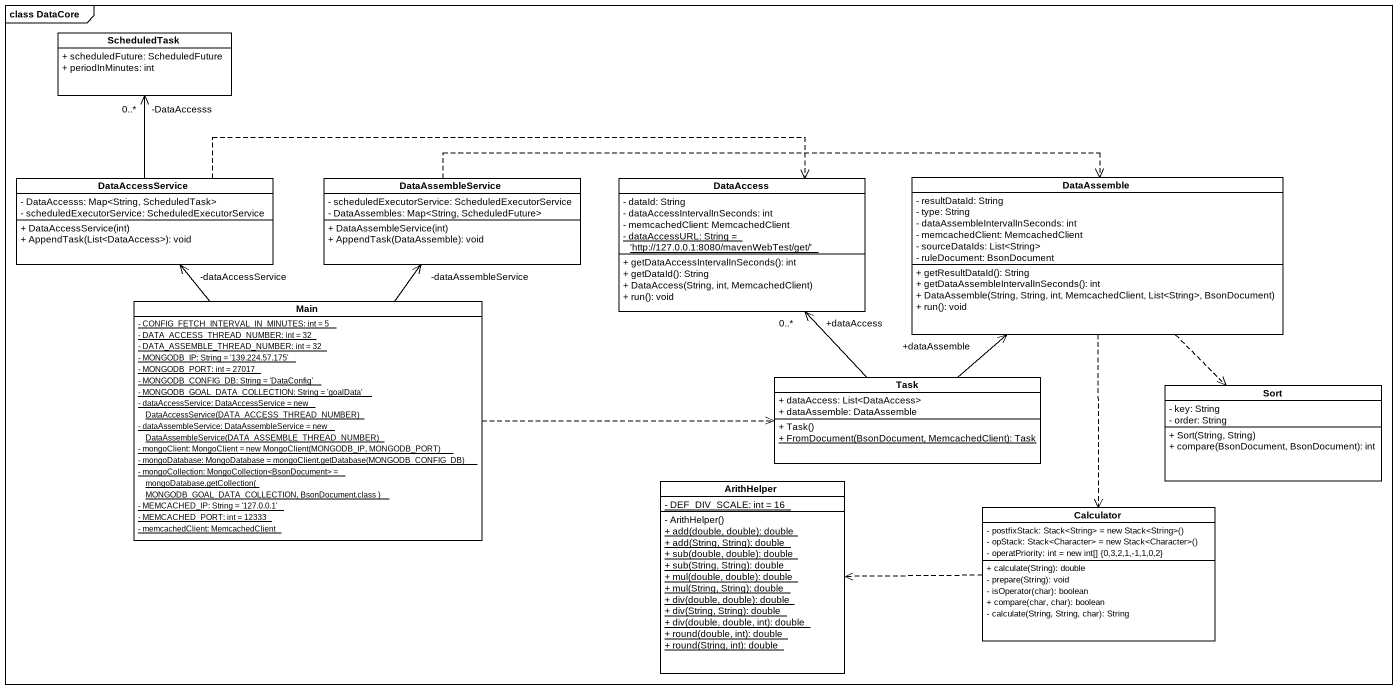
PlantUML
@startuml
mainframe class DataCore
hide circle
hide empty members
skinparam classAttributeIconSize 0
class ScheduledTask {
  + scheduledFuture: ScheduledFuture
  + periodInMinutes: int
}
class DataAccessService {
  - DataAccesss: Map<String, ScheduledTask>
  - scheduledExecutorService: ScheduledExecutorService
  + DataAccessService(int)
  + AppendTask(List<DataAccess>): void
}
class DataAssembleService {
  - scheduledExecutorService: ScheduledExecutorService
  - DataAssembles: Map<String, ScheduledFuture>
  + DataAssembleService(int)
  + AppendTask(DataAssemble): void
}
class DataAccess {
  - dataId: String
  - dataAccessIntervalInSeconds: int
  - memcachedClient: MemcachedClient
  {static} - dataAccessURL: String = 'http://127.0.0.1:8080/mavenWebTest/get/'
  + getDataAccessIntervalInSeconds(): int
  + getDataId(): String
  + DataAccess(String, int, MemcachedClient)
  + run(): void
}
class DataAssemble {
  - resultDataId: String
  - type: String
  - dataAssembleIntervalInSeconds: int
  - memcachedClient: MemcachedClient
  - sourceDataIds: List<String>
  - ruleDocument: BsonDocument
  + getResultDataId(): String
  + getDataAssembleIntervalInSeconds(): int
  + DataAssemble(String, String, int, MemcachedClient, List<String>, BsonDocument)
  + run(): void
}
class Main {
  {static} - CONFIG_FETCH_INTERVAL_IN_MINUTES: int = 5
  {static} - DATA_ACCESS_THREAD_NUMBER: int = 32
  {static} - DATA_ASSEMBLE_THREAD_NUMBER: int = 32
  {static} - MONGODB_IP: String = '139.224.57.175'
  {static} - MONGODB_PORT: int = 27017
  {static} - MONGODB_CONFIG_DB: String = 'DataConfig'
  {static} - MONGODB_GOAL_DATA_COLLECTION: String = 'goalData'
  {static} {field} - dataAccessService: DataAccessService = new DataAccessService(DATA_ACCESS_THREAD_NUMBER)
  {static} {field} - dataAssembleService: DataAssembleService = new DataAssembleService(DATA_ASSEMBLE_THREAD_NUMBER)
  {static} {field} - mongoClient: MongoClient = new MongoClient(MONGODB_IP, MONGODB_PORT)
  {static} {field} - mongoDatabase: MongoDatabase = mongoClient.getDatabase(MONGODB_CONFIG_DB)
  {static} {field} - mongoCollection: MongoCollection<BsonDocument> = mongoDatabase.getCollection( MONGODB_GOAL_DATA_COLLECTION, BsonDocument.class )
  {static} - MEMCACHED_IP: String = '127.0.0.1'
  {static} - MEMCACHED_PORT: int = 12333
  {static} - memcachedClient: MemcachedClient
}
class Task {
  + dataAccess: List<DataAccess>
  + dataAssemble: DataAssemble
  + Task()
  {static} + FromDocument(BsonDocument, MemcachedClient): Task
}
class Sort {
  - key: String
  - order: String
  + Sort(String, String)
  + compare(BsonDocument, BsonDocument): int
}
class ArithHelper {
  {static} - DEF_DIV_SCALE: int = 16
  - ArithHelper()
  {static} + add(double, double): double
  {static} + add(String, String): double
  {static} + sub(double, double): double
  {static} + sub(String, String): double
  {static} + mul(double, double): double
  {static} + mul(String, String): double
  {static} + div(double, double): double
  {static} + div(String, String): double
  {static} + div(double, double, int): double
  {static} + round(double, int): double
  {static} + round(String, int): double
}
class Calculator {
  {field} - postfixStack: Stack<String> = new Stack<String>()
  {field} - opStack: Stack<Character> = new Stack<Character>()
  - operatPriority: int = new int[] {0,3,2,1,-1,1,0,2}
  + calculate(String): double
  - prepare(String): void
  - isOperator(char): boolean
  + compare(char, char): boolean
  - calculate(String, String, char): String
}
DataAccessService -up-> "-DataAccesss\n0..*" ScheduledTask
DataAccessService .right.> DataAccess
DataAssembleService .right.> DataAssemble
DataAssemble ..> Sort
DataAssemble ..> Calculator
Main -up-> "-dataAccessService" DataAccessService
Main -up-> "-dataAssembleService" DataAssembleService
Main .right.> Task
Task -up-> "+dataAccess\n0..*" DataAccess
Task -up-> "+dataAssemble" DataAssemble
Calculator .left.> ArithHelper
@enduml
